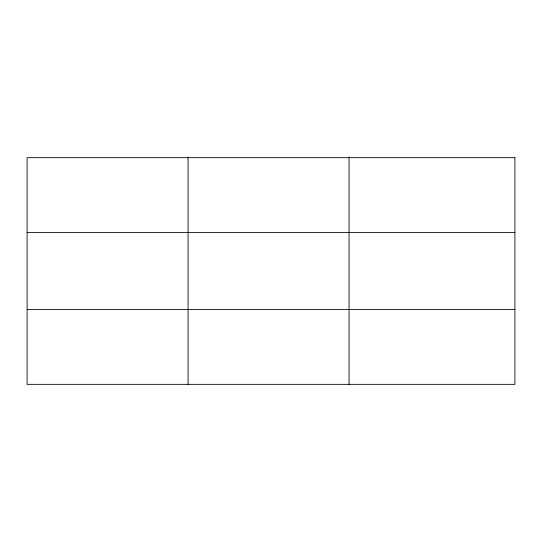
<?xml version="1.0" encoding="UTF-8"?>
<svg xmlns="http://www.w3.org/2000/svg" width="542" height="542" viewBox="0 0 542 542"><rect width="100%" height="100%" fill="white"/><g stroke="black" fill="none" stroke-linecap="round" stroke-linejoin="round"><path stroke-width="0.81" d="M188.074 384.339L188.074 157.661M349.048 384.339L349.048 157.661M27.1 232.464L514.9 232.464M27.1 309.536L514.9 309.536M514.9 157.661L514.9 384.339L27.1 384.339L27.1 157.661L514.9 157.661"/></g></svg>
